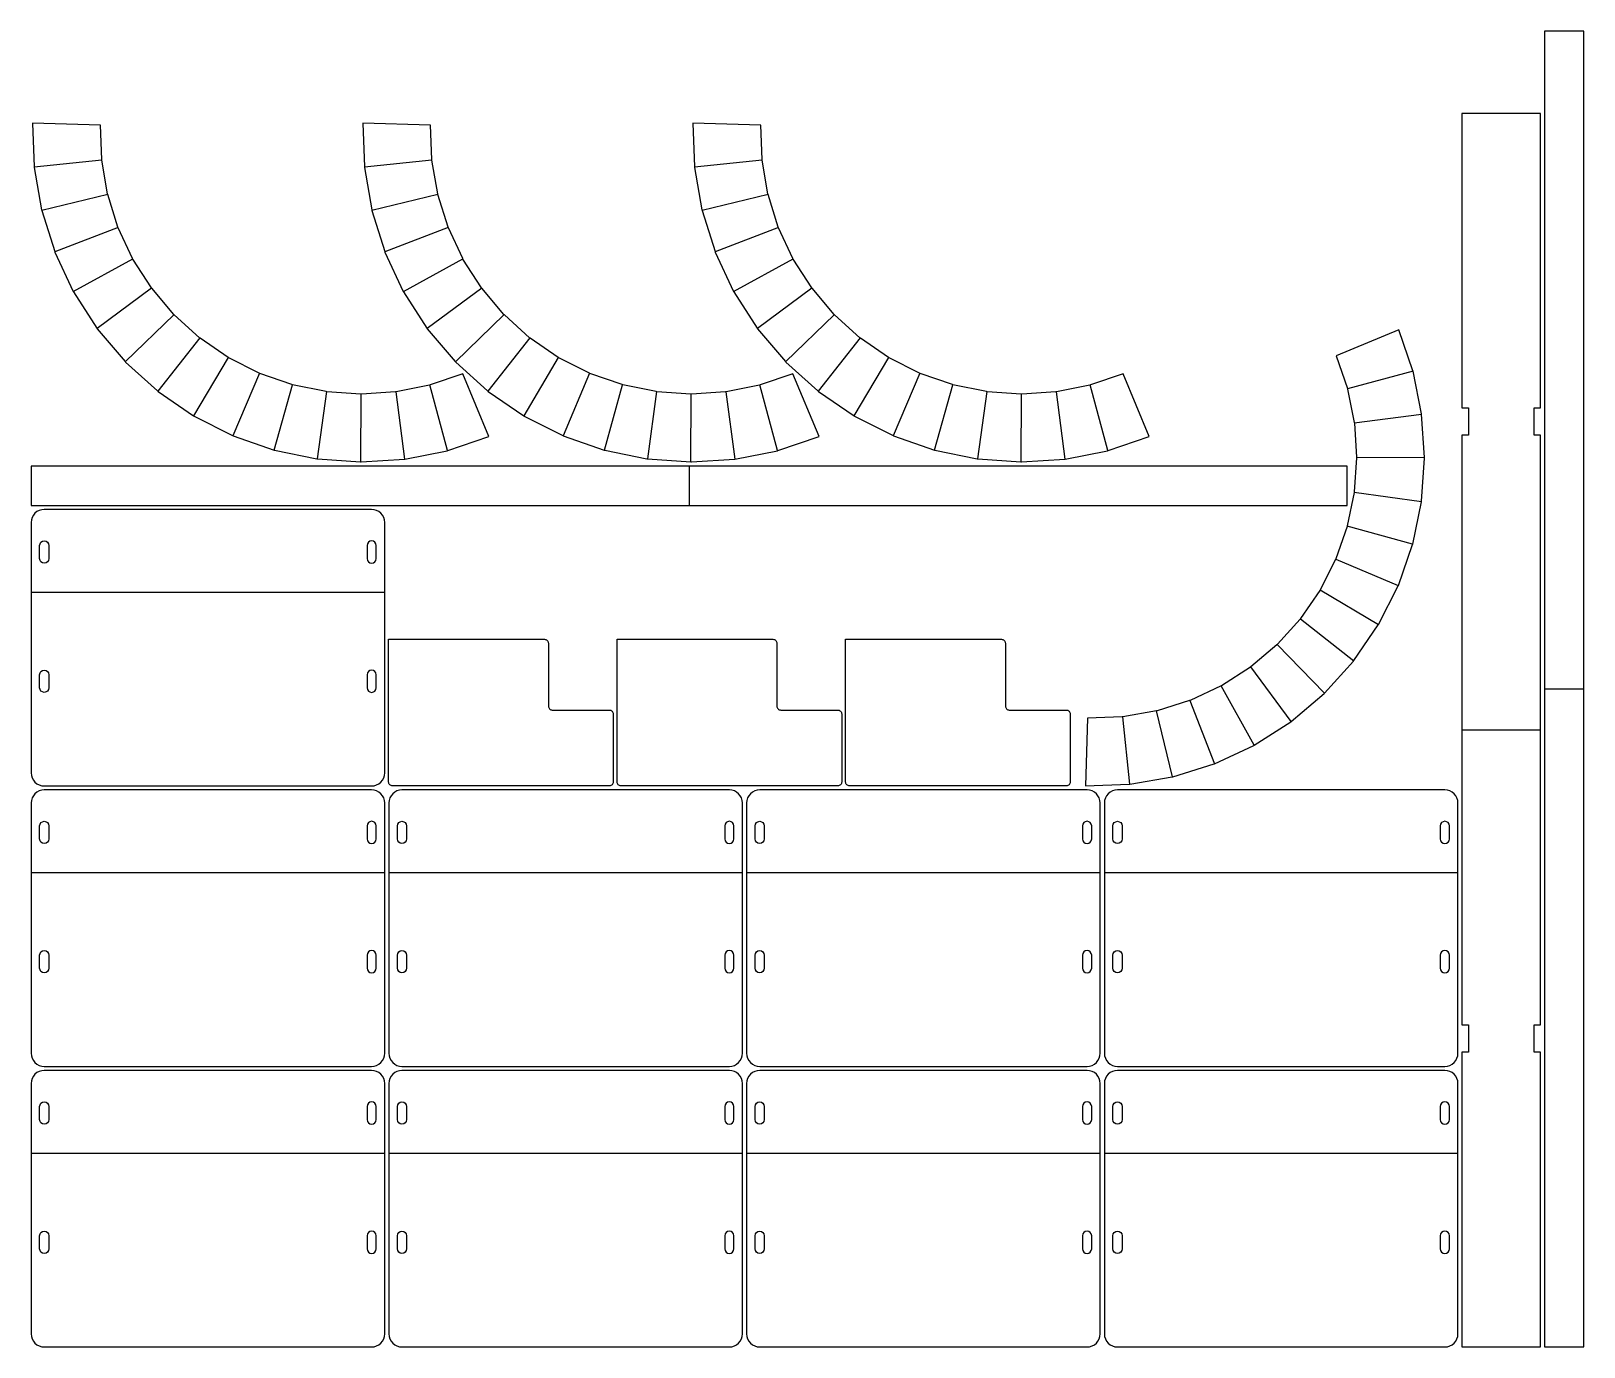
# Model space of a CAD drawing. Extents: x 5658 to 6844, y 9946 to 10952.
import ezdxf

# ---------------------------------------------------------------- set-up
doc = ezdxf.new("R2010")
doc.units = 0

# ---------------------------------------------------------------- blocks, each defined once
blk = doc.blocks.new('Part206808869', base_point=(-135, -150))
at = {"layer": '1'}
for points in [[(135, 51.2, 0.414214), (125, 61.2), (-125, 61.2, 0.414214), (-135, 51.2), (-135, -140, 0.414214), (-125, -150), (125, -150, 0.414214), (135, -140)], [(-121.5, 33.7), (-121.5, 23.7, -1), (-128.5, 23.7), (-128.5, 33.7, -1)], [(128.5, 33.7, 1), (121.5, 33.7), (121.5, 23.7, 1), (128.5, 23.7)], [(-121.5, -65), (-121.5, -75, -1), (-128.5, -75), (-128.5, -65, -1)], [(128.5, -65, 1), (121.5, -65), (121.5, -75, 1), (128.5, -75)]]:
    blk.add_lwpolyline(points, format="xyb", close=True, dxfattribs=at)
at = {"layer": '2'}
blk.add_line((-135, -1.9), (135, -1.9), dxfattribs=at)
blk = doc.blocks.new('Part1948071642', base_point=(-135, -150))
at = {"layer": '1'}
for points in [[(135, 51.2, 0.414214), (125, 61.2), (-125, 61.2, 0.414214), (-135, 51.2), (-135, -140, 0.414214), (-125, -150), (125, -150, 0.414214), (135, -140)], [(-121.5, 33.7), (-121.5, 23.7, -1), (-128.5, 23.7), (-128.5, 33.7, -1)], [(128.5, 33.7, 1), (121.5, 33.7), (121.5, 23.7, 1), (128.5, 23.7)], [(-121.5, -65), (-121.5, -75, -1), (-128.5, -75), (-128.5, -65, -1)], [(128.5, -65, 1), (121.5, -65), (121.5, -75, 1), (128.5, -75)]]:
    blk.add_lwpolyline(points, format="xyb", close=True, dxfattribs=at)
at = {"layer": '2'}
blk.add_line((-135, -1.9), (135, -1.9), dxfattribs=at)
blk = doc.blocks.new('Part2007953968', base_point=(-135, -150))
at = {"layer": '1'}
for points in [[(135, 51.2, 0.414214), (125, 61.2), (-125, 61.2, 0.414214), (-135, 51.2), (-135, -140, 0.414214), (-125, -150), (125, -150, 0.414214), (135, -140)], [(-121.5, 33.7), (-121.5, 23.7, -1), (-128.5, 23.7), (-128.5, 33.7, -1)], [(128.5, 33.7, 1), (121.5, 33.7), (121.5, 23.7, 1), (128.5, 23.7)], [(-121.5, -65), (-121.5, -75, -1), (-128.5, -75), (-128.5, -65, -1)], [(128.5, -65, 1), (121.5, -65), (121.5, -75, 1), (128.5, -75)]]:
    blk.add_lwpolyline(points, format="xyb", close=True, dxfattribs=at)
at = {"layer": '2'}
blk.add_line((-135, -1.9), (135, -1.9), dxfattribs=at)
blk = doc.blocks.new('Part933644741', base_point=(-246.9, -216.1))
at = {"layer": '1'}
blk.add_lwpolyline([(11.8, 132.4), (-21.4, 131.1), (-21.9, 131.1), (-54.4, 125.5), (-54.8, 125.4), (-86.3, 115.5), (-86.7, 115.4), (-116.6, 101.4), (-117, 101.2), (-144.8, 83.4), (-145.2, 83.1), (-170.3, 61.8), (-170.7, 61.4), (-192.7, 37), (-193, 36.6), (-211.7, 9.4), (-211.9, 9), (-226.8, -20.4), (-227, -20.8), (-237.8, -52), (-238, -52.4), (-244.6, -84.7), (-244.6, -85.2), (-246.9, -118.1), (-246.9, -118.6), (-244.8, -151.5), (-244.7, -151.9), (-238.3, -184.3), (-238.1, -184.7), (-227.4, -216.1), (-179.5, -196.1), (-188.1, -171.2), (-188.2, -170.7), (-193.3, -145.2), (-193.4, -144.7), (-195.1, -118.7), (-195.1, -118.2), (-193.3, -92.2), (-193.2, -91.7), (-188, -66.2), (-187.8, -65.7), (-179.3, -41.1), (-179.1, -40.7), (-167.3, -17.4), (-167.1, -17), (-152.3, 4.5), (-152, 4.9), (-134.6, 24.2), (-134.2, 24.5), (-114.3, 41.4), (-114, 41.7), (-92, 55.8), (-91.6, 56), (-68, 67), (-67.5, 67.2), (-42.7, 75), (-42.2, 75.1), (-16.5, 79.5), (-16, 79.6), (10.3, 80.6)], close=True, dxfattribs=at)
at = {"layer": '2'}
for p, q in [((-16.3, 79.5), (-21.7, 131.1)), ((-54.6, 125.4), (-42.4, 75)), ((-67.8, 67.1), (-86.5, 115.4)), ((-116.8, 101.3), (-91.8, 55.9)), ((-114.1, 41.5), (-145, 83.2)), ((-170.5, 61.6), (-134.4, 24.4)), ((-152.2, 4.7), (-192.9, 36.8)), ((-211.8, 9.2), (-167.2, -17.2)), ((-179.2, -40.9), (-226.9, -20.6)), ((-237.9, -52.2), (-187.9, -66)), ((-193.2, -92), (-244.6, -85)), ((-246.9, -118.3), (-195.1, -118.5)), ((-193.3, -144.9), (-244.8, -151.7)), ((-238.2, -184.5), (-188.1, -171))]:
    blk.add_line(p, q, dxfattribs=at)
blk = doc.blocks.new('Part1383696605', base_point=(-246.9, -216.1))
at = {"layer": '1'}
blk.add_lwpolyline([(11.8, 132.4), (-21.4, 131.1), (-21.9, 131.1), (-54.4, 125.5), (-54.8, 125.4), (-86.3, 115.5), (-86.7, 115.4), (-116.6, 101.4), (-117, 101.2), (-144.8, 83.4), (-145.2, 83.1), (-170.3, 61.8), (-170.7, 61.4), (-192.7, 37), (-193, 36.6), (-211.7, 9.4), (-211.9, 9), (-226.8, -20.4), (-227, -20.8), (-237.8, -52), (-238, -52.4), (-244.6, -84.7), (-244.6, -85.2), (-246.9, -118.1), (-246.9, -118.6), (-244.8, -151.5), (-244.7, -151.9), (-238.3, -184.3), (-238.1, -184.7), (-227.4, -216.1), (-179.5, -196.1), (-188.1, -171.2), (-188.2, -170.7), (-193.3, -145.2), (-193.4, -144.7), (-195.1, -118.7), (-195.1, -118.2), (-193.3, -92.2), (-193.2, -91.7), (-188, -66.2), (-187.8, -65.7), (-179.3, -41.1), (-179.1, -40.7), (-167.3, -17.4), (-167.1, -17), (-152.3, 4.5), (-152, 4.9), (-134.6, 24.2), (-134.2, 24.5), (-114.3, 41.4), (-114, 41.7), (-92, 55.8), (-91.6, 56), (-68, 67), (-67.5, 67.2), (-42.7, 75), (-42.2, 75.1), (-16.5, 79.5), (-16, 79.6), (10.3, 80.6)], close=True, dxfattribs=at)
at = {"layer": '2'}
for p, q in [((-16.3, 79.5), (-21.7, 131.1)), ((-54.6, 125.4), (-42.4, 75)), ((-67.8, 67.1), (-86.5, 115.4)), ((-116.8, 101.3), (-91.8, 55.9)), ((-114.1, 41.5), (-145, 83.2)), ((-170.5, 61.6), (-134.4, 24.4)), ((-152.2, 4.7), (-192.9, 36.8)), ((-211.8, 9.2), (-167.2, -17.2)), ((-179.2, -40.9), (-226.9, -20.6)), ((-237.9, -52.2), (-187.9, -66)), ((-193.2, -92), (-244.6, -85)), ((-246.9, -118.3), (-195.1, -118.5)), ((-193.3, -144.9), (-244.8, -151.7)), ((-238.2, -184.5), (-188.1, -171))]:
    blk.add_line(p, q, dxfattribs=at)
blk = doc.blocks.new('Part1294031418')
at = {"layer": '1'}
blk.add_lwpolyline([(1005.1, 30), (0, 30), (0, 0), (1005.1, 0)], close=True, dxfattribs=at)
at = {"layer": '2'}
blk.add_line((502.5, 0), (502.5, 30), dxfattribs=at)
blk = doc.blocks.new('Part1740062793', base_point=(-135, -150))
at = {"layer": '1'}
for points in [[(135, 51.2, 0.414214), (125, 61.2), (-125, 61.2, 0.414214), (-135, 51.2), (-135, -140, 0.414214), (-125, -150), (125, -150, 0.414214), (135, -140)], [(-121.5, 33.7), (-121.5, 23.7, -1), (-128.5, 23.7), (-128.5, 33.7, -1)], [(128.5, 33.7, 1), (121.5, 33.7), (121.5, 23.7, 1), (128.5, 23.7)], [(-121.5, -65), (-121.5, -75, -1), (-128.5, -75), (-128.5, -65, -1)], [(128.5, -65, 1), (121.5, -65), (121.5, -75, 1), (128.5, -75)]]:
    blk.add_lwpolyline(points, format="xyb", close=True, dxfattribs=at)
at = {"layer": '2'}
blk.add_line((-135, -1.9), (135, -1.9), dxfattribs=at)
blk = doc.blocks.new('Part1157470651', base_point=(-135, -150))
at = {"layer": '1'}
for points in [[(135, 51.2, 0.414214), (125, 61.2), (-125, 61.2, 0.414214), (-135, 51.2), (-135, -140, 0.414214), (-125, -150), (125, -150, 0.414214), (135, -140)], [(-121.5, 33.7), (-121.5, 23.7, -1), (-128.5, 23.7), (-128.5, 33.7, -1)], [(128.5, 33.7, 1), (121.5, 33.7), (121.5, 23.7, 1), (128.5, 23.7)], [(-121.5, -65), (-121.5, -75, -1), (-128.5, -75), (-128.5, -65, -1)], [(128.5, -65, 1), (121.5, -65), (121.5, -75, 1), (128.5, -75)]]:
    blk.add_lwpolyline(points, format="xyb", close=True, dxfattribs=at)
at = {"layer": '2'}
blk.add_line((-135, -1.9), (135, -1.9), dxfattribs=at)
blk = doc.blocks.new('Part1243148459', base_point=(-135, -150))
at = {"layer": '1'}
for points in [[(135, 51.2, 0.414214), (125, 61.2), (-125, 61.2, 0.414214), (-135, 51.2), (-135, -140, 0.414214), (-125, -150), (125, -150, 0.414214), (135, -140)], [(-121.5, 33.7), (-121.5, 23.7, -1), (-128.5, 23.7), (-128.5, 33.7, -1)], [(128.5, 33.7, 1), (121.5, 33.7), (121.5, 23.7, 1), (128.5, 23.7)], [(-121.5, -65), (-121.5, -75, -1), (-128.5, -75), (-128.5, -65, -1)], [(128.5, -65, 1), (121.5, -65), (121.5, -75, 1), (128.5, -75)]]:
    blk.add_lwpolyline(points, format="xyb", close=True, dxfattribs=at)
at = {"layer": '2'}
blk.add_line((-135, -1.9), (135, -1.9), dxfattribs=at)
blk = doc.blocks.new('Part1443522929', base_point=(-135, -150))
at = {"layer": '1'}
for points in [[(135, 51.2, 0.414214), (125, 61.2), (-125, 61.2, 0.414214), (-135, 51.2), (-135, -140, 0.414214), (-125, -150), (125, -150, 0.414214), (135, -140)], [(-121.5, 33.7), (-121.5, 23.7, -1), (-128.5, 23.7), (-128.5, 33.7, -1)], [(128.5, 33.7, 1), (121.5, 33.7), (121.5, 23.7, 1), (128.5, 23.7)], [(-121.5, -65), (-121.5, -75, -1), (-128.5, -75), (-128.5, -65, -1)], [(128.5, -65, 1), (121.5, -65), (121.5, -75, 1), (128.5, -75)]]:
    blk.add_lwpolyline(points, format="xyb", close=True, dxfattribs=at)
at = {"layer": '2'}
blk.add_line((-135, -1.9), (135, -1.9), dxfattribs=at)
blk = doc.blocks.new('Part31876696', base_point=(-246.9, -216.1))
at = {"layer": '1'}
blk.add_lwpolyline([(11.8, 132.4), (-21.4, 131.1), (-21.9, 131.1), (-54.4, 125.5), (-54.8, 125.4), (-86.3, 115.5), (-86.7, 115.4), (-116.6, 101.4), (-117, 101.2), (-144.8, 83.4), (-145.2, 83.1), (-170.3, 61.8), (-170.7, 61.4), (-192.7, 37), (-193, 36.6), (-211.7, 9.4), (-211.9, 9), (-226.8, -20.4), (-227, -20.8), (-237.8, -52), (-238, -52.4), (-244.6, -84.7), (-244.6, -85.2), (-246.9, -118.1), (-246.9, -118.6), (-244.8, -151.5), (-244.7, -151.9), (-238.3, -184.3), (-238.1, -184.7), (-227.4, -216.1), (-179.5, -196.1), (-188.1, -171.2), (-188.2, -170.7), (-193.3, -145.2), (-193.4, -144.7), (-195.1, -118.7), (-195.1, -118.2), (-193.3, -92.2), (-193.2, -91.7), (-188, -66.2), (-187.8, -65.7), (-179.3, -41.1), (-179.1, -40.7), (-167.3, -17.4), (-167.1, -17), (-152.3, 4.5), (-152, 4.9), (-134.6, 24.2), (-134.2, 24.5), (-114.3, 41.4), (-114, 41.7), (-92, 55.8), (-91.6, 56), (-68, 67), (-67.5, 67.2), (-42.7, 75), (-42.2, 75.1), (-16.5, 79.5), (-16, 79.6), (10.3, 80.6)], close=True, dxfattribs=at)
at = {"layer": '2'}
for p, q in [((-16.3, 79.5), (-21.7, 131.1)), ((-54.6, 125.4), (-42.4, 75)), ((-67.8, 67.1), (-86.5, 115.4)), ((-116.8, 101.3), (-91.8, 55.9)), ((-114.1, 41.5), (-145, 83.2)), ((-170.5, 61.6), (-134.4, 24.4)), ((-152.2, 4.7), (-192.9, 36.8)), ((-211.8, 9.2), (-167.2, -17.2)), ((-179.2, -40.9), (-226.9, -20.6)), ((-237.9, -52.2), (-187.9, -66)), ((-193.2, -92), (-244.6, -85)), ((-246.9, -118.3), (-195.1, -118.5)), ((-193.3, -144.9), (-244.8, -151.7)), ((-238.2, -184.5), (-188.1, -171))]:
    blk.add_line(p, q, dxfattribs=at)
blk = doc.blocks.new('Part1577398054', base_point=(-246.9, -216.1))
at = {"layer": '1'}
blk.add_lwpolyline([(11.8, 132.4), (-21.4, 131.1), (-21.9, 131.1), (-54.4, 125.5), (-54.8, 125.4), (-86.3, 115.5), (-86.7, 115.4), (-116.6, 101.4), (-117, 101.2), (-144.8, 83.4), (-145.2, 83.1), (-170.3, 61.8), (-170.7, 61.4), (-192.7, 37), (-193, 36.6), (-211.7, 9.4), (-211.9, 9), (-226.8, -20.4), (-227, -20.8), (-237.8, -52), (-238, -52.4), (-244.6, -84.7), (-244.6, -85.2), (-246.9, -118.1), (-246.9, -118.6), (-244.8, -151.5), (-244.7, -151.9), (-238.3, -184.3), (-238.1, -184.7), (-227.4, -216.1), (-179.5, -196.1), (-188.1, -171.2), (-188.2, -170.7), (-193.3, -145.2), (-193.4, -144.7), (-195.1, -118.7), (-195.1, -118.2), (-193.3, -92.2), (-193.2, -91.7), (-188, -66.2), (-187.8, -65.7), (-179.3, -41.1), (-179.1, -40.7), (-167.3, -17.4), (-167.1, -17), (-152.3, 4.5), (-152, 4.9), (-134.6, 24.2), (-134.2, 24.5), (-114.3, 41.4), (-114, 41.7), (-92, 55.8), (-91.6, 56), (-68, 67), (-67.5, 67.2), (-42.7, 75), (-42.2, 75.1), (-16.5, 79.5), (-16, 79.6), (10.3, 80.6)], close=True, dxfattribs=at)
at = {"layer": '2'}
for p, q in [((-16.3, 79.5), (-21.7, 131.1)), ((-54.6, 125.4), (-42.4, 75)), ((-67.8, 67.1), (-86.5, 115.4)), ((-116.8, 101.3), (-91.8, 55.9)), ((-114.1, 41.5), (-145, 83.2)), ((-170.5, 61.6), (-134.4, 24.4)), ((-152.2, 4.7), (-192.9, 36.8)), ((-211.8, 9.2), (-167.2, -17.2)), ((-179.2, -40.9), (-226.9, -20.6)), ((-237.9, -52.2), (-187.9, -66)), ((-193.2, -92), (-244.6, -85)), ((-246.9, -118.3), (-195.1, -118.5)), ((-193.3, -144.9), (-244.8, -151.7)), ((-238.2, -184.5), (-188.1, -171))]:
    blk.add_line(p, q, dxfattribs=at)
blk = doc.blocks.new('Part1814501692', base_point=(-135, -150))
at = {"layer": '1'}
for points in [[(135, 51.2, 0.414214), (125, 61.2), (-125, 61.2, 0.414214), (-135, 51.2), (-135, -140, 0.414214), (-125, -150), (125, -150, 0.414214), (135, -140)], [(-121.5, 33.7), (-121.5, 23.7, -1), (-128.5, 23.7), (-128.5, 33.7, -1)], [(128.5, 33.7, 1), (121.5, 33.7), (121.5, 23.7, 1), (128.5, 23.7)], [(-121.5, -65), (-121.5, -75, -1), (-128.5, -75), (-128.5, -65, -1)], [(128.5, -65, 1), (121.5, -65), (121.5, -75, 1), (128.5, -75)]]:
    blk.add_lwpolyline(points, format="xyb", close=True, dxfattribs=at)
at = {"layer": '2'}
blk.add_line((-135, -1.9), (135, -1.9), dxfattribs=at)
blk = doc.blocks.new('Part939107678', base_point=(-135, -150))
at = {"layer": '1'}
for points in [[(135, 51.2, 0.414214), (125, 61.2), (-125, 61.2, 0.414214), (-135, 51.2), (-135, -140, 0.414214), (-125, -150), (125, -150, 0.414214), (135, -140)], [(-121.5, 33.7), (-121.5, 23.7, -1), (-128.5, 23.7), (-128.5, 33.7, -1)], [(128.5, 33.7, 1), (121.5, 33.7), (121.5, 23.7, 1), (128.5, 23.7)], [(-121.5, -65), (-121.5, -75, -1), (-128.5, -75), (-128.5, -65, -1)], [(128.5, -65, 1), (121.5, -65), (121.5, -75, 1), (128.5, -75)]]:
    blk.add_lwpolyline(points, format="xyb", close=True, dxfattribs=at)
at = {"layer": '2'}
blk.add_line((-135, -1.9), (135, -1.9), dxfattribs=at)
blk = doc.blocks.new('Part685261047')
at = {"layer": '1'}
blk.add_lwpolyline([(942.2, 60), (717.2, 60), (717.2, 55), (696.5, 55), (696.5, 60), (246, 60), (246, 55), (225.3, 55), (225.3, 60), (0, 60), (0, 0), (225.3, 0), (225.3, 5), (246, 5), (246, 0), (696.5, 0), (696.5, 5), (717.2, 5), (717.2, 0), (942.2, 0)], close=True, dxfattribs=at)
at = {"layer": '2'}
blk.add_line((471.1, 0), (471.1, 60), dxfattribs=at)
blk = doc.blocks.new('Part360260824')
at = {"layer": '1'}
blk.add_lwpolyline([(1005.1, 30), (0, 30), (0, 0), (1005.1, 0)], close=True, dxfattribs=at)
at = {"layer": '2'}
blk.add_line((502.5, 0), (502.5, 30), dxfattribs=at)

msp = doc.modelspace()

# ---------------------------------------------------------------- linework, layer by layer
at = {"layer": '1'}
for points in [[(5930.8, 10486.9), (6049.8, 10486.9, -0.414214), (6052.8, 10483.9), (6052.8, 10435.9, 0.414214), (6055.8, 10432.9), (6099.3, 10432.9, -0.414214), (6102.3, 10429.9), (6102.3, 10377.9, -0.414214), (6099.3, 10374.9), (5933.8, 10374.9, -0.414214), (5930.8, 10377.9)], [(6105.3, 10486.9), (6224.3, 10486.9, -0.414214), (6227.3, 10483.9), (6227.3, 10435.9, 0.414214), (6230.3, 10432.9), (6273.8, 10432.9, -0.414214), (6276.8, 10429.9), (6276.8, 10377.9, -0.414214), (6273.8, 10374.9), (6108.3, 10374.9, -0.414214), (6105.3, 10377.9)], [(6279.8, 10486.9), (6398.8, 10486.9, -0.414214), (6401.8, 10483.9), (6401.8, 10435.9, 0.414214), (6404.8, 10432.9), (6448.3, 10432.9, -0.414214), (6451.3, 10429.9), (6451.3, 10377.9, -0.414214), (6448.3, 10374.9), (6282.8, 10374.9, -0.414214), (6279.8, 10377.9)]]:
    msp.add_lwpolyline(points, format="xyb", close=True, dxfattribs=at)

# ---------------------------------------------------------------- block references
for name, p in [('Part2007953968', (5657.8, 10374.9)), ('Part1948071642', (5657.8, 10160.7)), ('Part1740062793', (5931, 10160.7)), ('Part1443522929', (6204.2, 10160.7)), ('Part1814501692', (6477.4, 10160.7)), ('Part206808869', (5657.8, 9946.4)), ('Part1157470651', (5931, 9946.4)), ('Part1243148459', (6204.2, 9946.4)), ('Part939107678', (6477.4, 9946.4))]:
    msp.add_blockref(name, p, dxfattribs=at)
at = {"layer": '2'}
for name, p, rotation in [('Part360260824', (6843.6, 9946.4), 90.0000001836389), ('Part685261047', (6810.5, 9946.4), 90.0000001836389), ('Part933644741', (6007.4, 10622.4), 90.0000001836389), ('Part1383696605', (6259.5, 10622.4), 90.0000001836389), ('Part31876696', (6511.7, 10622.4), 90.0000001836389), ('Part1577398054', (6721.8, 10723.4), 180), ('Part1294031418', (6662.8, 10619.2), 180)]:
    msp.add_blockref(name, p, dxfattribs=dict(at, rotation=rotation))

doc.saveas('drawing.dxf')
